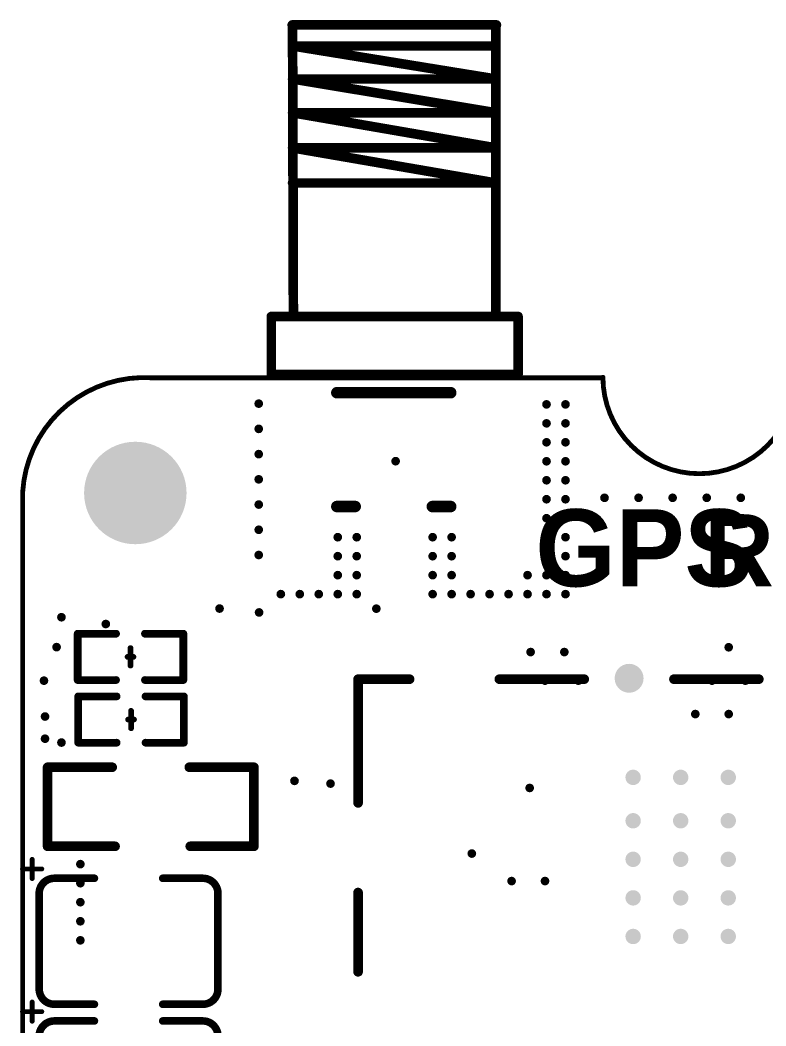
# Model space of a CAD drawing. Header units: millimetres. Extents: x -53 to 39, y 0 to 126.
# Drawn here: x -0.37 to 19.28, y 99.62 to 126.12 of the extents above; entities that cross this region are included whole.
import ezdxf

# ---------------------------------------------------------------- set-up
doc = ezdxf.new("R2010")
doc.units = ezdxf.units.MM
for name, color, linetype in [('KeepOutLayer', 6, 'Continuous'), ('MultiLayer', 9, 'Continuous'), ('PadHoleLayer', 156, 'Continuous'), ('TopOverlay', 2, 'Continuous'), ('ViaHoleLayer', 16, 'Continuous')]:
    doc.layers.add(name, color=color, linetype=linetype)
doc.styles.add('阿里巴巴普惠体 Heavy', font='', dxfattribs={"height": 0.2})
doc.styles.get('阿里巴巴普惠体 Heavy').set_extended_font_data('阿里巴巴普惠体 Heavy', bold=True)

# ---------------------------------------------------------------- blocks, each defined once
blk = doc.blocks.new('IPEX1_14')
at = {"layer": 'TopOverlay', "const_width": 0.305}
for points in [[(-1.5, 2.262), (1.5, 2.262)], [(-1.5, 2.262), (0, 2.262)], [(0, 2.262), (1.5, 2.262)], [(-1.5, -0.737), (-1.016, -0.737)], [(1.016, -0.737), (1.5, -0.737)]]:
    blk.add_lwpolyline(points, dxfattribs=at)
at = {"layer": 'TopOverlay', "const_width": 0.152}
for points in [[(-1.576, 2.262, 1), (-1.424, 2.262, 1)], [(-1.576, 2.262, 1), (-1.424, 2.262, 1)], [(-0.076, 2.262, 1), (0.076, 2.262, 1)], [(-0.076, 2.262, 1), (0.076, 2.262, 1)], [(1.424, 2.262, 1), (1.576, 2.262, 1)], [(1.424, 2.262, 1), (1.576, 2.262, 1)], [(-1.576, -0.737, 1), (-1.424, -0.737, 1)], [(-1.092, -0.737, 1), (-0.94, -0.737, 1)], [(0.94, -0.737, 1), (1.092, -0.737, 1)], [(1.424, -0.737, 1), (1.576, -0.737, 1)]]:
    blk.add_lwpolyline(points, format="xyb", close=True, dxfattribs=at)
blk = doc.blocks.new('L1806_54')
at = {"layer": 'TopOverlay', "const_width": 0.254}
for points in [[(-1.067, 1.054), (-2.743, 1.054)], [(-2.743, 1.054), (-2.743, -1.029)], [(2.692, 1.054), (0.914, 1.054)], [(2.692, 1.054), (2.692, -1.029)], [(-1.041, -1.029), (-2.743, -1.029)], [(2.692, -1.029), (0.991, -1.029)]]:
    blk.add_lwpolyline(points, dxfattribs=at)
at = {"layer": 'TopOverlay', "const_width": 0.127}
for points in [[(-2.807, 1.054, 1), (-2.68, 1.054, 1)], [(-2.807, 1.054, 1), (-2.68, 1.054, 1)], [(-1.13, 1.054, 1), (-1.003, 1.054, 1)], [(0.851, 1.054, 1), (0.978, 1.054, 1)], [(2.629, 1.054, 1), (2.756, 1.054, 1)], [(2.629, 1.054, 1), (2.756, 1.054, 1)], [(-2.807, -1.029, 1), (-2.68, -1.029, 1)], [(-2.807, -1.029, 1), (-2.68, -1.029, 1)], [(-1.105, -1.029, 1), (-0.978, -1.029, 1)], [(0.927, -1.029, 1), (1.054, -1.029, 1)], [(2.629, -1.029, 1), (2.756, -1.029, 1)], [(2.629, -1.029, 1), (2.756, -1.029, 1)]]:
    blk.add_lwpolyline(points, format="xyb", close=True, dxfattribs=at)
blk = doc.blocks.new('C0603_56')
at = {"layer": 'TopOverlay'}
for points, const_width in [([(-0.381, 0.61), (-1.392, 0.61)], 0.203), ([(-1.392, 0.61), (-1.392, -0.61)], 0.203), ([(1.392, 0.61), (0.381, 0.61)], 0.203), ([(1.392, 0.61), (1.392, -0.61)], 0.203), ([(0, 0.229), (0, -0.229)], 0.152), ([(0, 0), (-0.076, 0)], 0.152), ([(0.076, 0), (0, 0)], 0.152), ([(-0.381, -0.61), (-1.392, -0.61)], 0.203), ([(1.392, -0.61), (0.381, -0.61)], 0.203)]:
    blk.add_lwpolyline(points, dxfattribs=dict(at, const_width=const_width))
for points, const_width in [([(-1.443, 0.61, 1), (-1.342, 0.61, 1)], 0.102), ([(-1.443, 0.61, 1), (-1.342, 0.61, 1)], 0.102), ([(-0.432, 0.61, 1), (-0.33, 0.61, 1)], 0.102), ([(0.33, 0.61, 1), (0.432, 0.61, 1)], 0.102), ([(1.342, 0.61, 1), (1.443, 0.61, 1)], 0.102), ([(1.342, 0.61, 1), (1.443, 0.61, 1)], 0.102), ([(-0.038, 0.229, 1), (0.038, 0.229, 1)], 0.0762), ([(-0.114, 0, 1), (-0.038, 0, 1)], 0.0762), ([(-0.038, 0, 1), (0.038, 0, 1)], 0.0762), ([(-0.038, 0, 1), (0.038, 0, 1)], 0.0762), ([(0.038, 0, 1), (0.114, 0, 1)], 0.0762), ([(-0.038, -0.229, 1), (0.038, -0.229, 1)], 0.0762), ([(-1.443, -0.61, 1), (-1.342, -0.61, 1)], 0.102), ([(-1.443, -0.61, 1), (-1.342, -0.61, 1)], 0.102), ([(-0.432, -0.61, 1), (-0.33, -0.61, 1)], 0.102), ([(0.33, -0.61, 1), (0.432, -0.61, 1)], 0.102), ([(1.342, -0.61, 1), (1.443, -0.61, 1)], 0.102), ([(1.342, -0.61, 1), (1.443, -0.61, 1)], 0.102)]:
    blk.add_lwpolyline(points, format="xyb", close=True, dxfattribs=dict(at, const_width=const_width))
blk = doc.blocks.new('C0603_57')
at = {"layer": 'TopOverlay'}
for points, const_width in [([(-0.381, 0.61), (-1.392, 0.61)], 0.203), ([(-1.392, 0.61), (-1.392, -0.61)], 0.203), ([(1.392, 0.61), (0.381, 0.61)], 0.203), ([(1.392, 0.61), (1.392, -0.61)], 0.203), ([(0, 0.229), (0, -0.229)], 0.152), ([(0, 0), (-0.076, 0)], 0.152), ([(0.076, 0), (0, 0)], 0.152), ([(-0.381, -0.61), (-1.392, -0.61)], 0.203), ([(1.392, -0.61), (0.381, -0.61)], 0.203)]:
    blk.add_lwpolyline(points, dxfattribs=dict(at, const_width=const_width))
for points, const_width in [([(-1.443, 0.61, 1), (-1.342, 0.61, 1)], 0.102), ([(-1.443, 0.61, 1), (-1.342, 0.61, 1)], 0.102), ([(-0.432, 0.61, 1), (-0.33, 0.61, 1)], 0.102), ([(0.33, 0.61, 1), (0.432, 0.61, 1)], 0.102), ([(1.342, 0.61, 1), (1.443, 0.61, 1)], 0.102), ([(1.342, 0.61, 1), (1.443, 0.61, 1)], 0.102), ([(-0.038, 0.229, 1), (0.038, 0.229, 1)], 0.0762), ([(-0.114, 0, 1), (-0.038, 0, 1)], 0.0762), ([(-0.038, 0, 1), (0.038, 0, 1)], 0.0762), ([(-0.038, 0, 1), (0.038, 0, 1)], 0.0762), ([(0.038, 0, 1), (0.114, 0, 1)], 0.0762), ([(-0.038, -0.229, 1), (0.038, -0.229, 1)], 0.0762), ([(-1.443, -0.61, 1), (-1.342, -0.61, 1)], 0.102), ([(-1.443, -0.61, 1), (-1.342, -0.61, 1)], 0.102), ([(-0.432, -0.61, 1), (-0.33, -0.61, 1)], 0.102), ([(0.33, -0.61, 1), (0.432, -0.61, 1)], 0.102), ([(1.342, -0.61, 1), (1.443, -0.61, 1)], 0.102), ([(1.342, -0.61, 1), (1.443, -0.61, 1)], 0.102)]:
    blk.add_lwpolyline(points, format="xyb", close=True, dxfattribs=dict(at, const_width=const_width))
blk = doc.blocks.new('SMA_SMD_BWSMA_KE_P001_75')
at = {"layer": 'TopOverlay', "const_width": 0.254}
for points in [[(2.694, 3.25), (2.694, -3.175)], [(2.694, 3.25), (4.218, 3.25)], [(4.218, 3.25), (4.218, -3.25)], [(11.345, 2.689), (4.218, 2.669)], [(7.735, 2.689), (7.735, -2.667)], [(8.66, 2.689), (7.735, -2.667)], [(8.66, 2.689), (8.66, -2.667)], [(9.586, 2.689), (8.66, -2.667)], [(9.586, 2.689), (9.586, -2.667)], [(10.475, 2.689), (9.586, -2.667)], [(10.475, 2.689), (10.475, -2.667)], [(11.345, 2.689), (10.475, -2.667)], [(11.345, 2.689), (11.345, -2.667)], [(11.345, 2.689), (11.889, 2.689)], [(11.9, 2.7), (11.889, 2.689)], [(11.9, 2.7), (11.9, -2.68)], [(4.218, -2.667), (11.345, -2.667)], [(11.345, -2.667), (11.9, -2.667)], [(2.694, -3.25), (4.218, -3.25)]]:
    blk.add_lwpolyline(points, dxfattribs=at)
at = {"layer": 'TopOverlay', "const_width": 0.127}
for points in [[(2.631, 3.25, 1), (2.758, 3.25, 1)], [(2.631, 3.25, 1), (2.758, 3.25, 1)], [(4.155, 3.25, 1), (4.282, 3.25, 1)], [(4.155, 3.25, 1), (4.282, 3.25, 1)], [(4.155, 2.669, 1), (4.282, 2.669, 1)], [(7.672, 2.689, 1), (7.799, 2.689, 1)], [(8.597, 2.689, 1), (8.724, 2.689, 1)], [(8.597, 2.689, 1), (8.724, 2.689, 1)], [(9.522, 2.689, 1), (9.649, 2.689, 1)], [(9.522, 2.689, 1), (9.649, 2.689, 1)], [(10.411, 2.689, 1), (10.538, 2.689, 1)], [(10.411, 2.689, 1), (10.538, 2.689, 1)], [(11.282, 2.689, 1), (11.409, 2.689, 1)], [(11.282, 2.689, 1), (11.409, 2.689, 1)], [(11.282, 2.689, 1), (11.409, 2.689, 1)], [(11.282, 2.689, 1), (11.409, 2.689, 1)], [(11.826, 2.689, 1), (11.953, 2.689, 1)], [(11.826, 2.689, 1), (11.953, 2.689, 1)], [(11.836, 2.7, 1), (11.963, 2.7, 1)], [(11.836, 2.7, 1), (11.963, 2.7, 1)], [(4.155, -2.667, 1), (4.282, -2.667, 1)], [(7.672, -2.667, 1), (7.799, -2.667, 1)], [(7.672, -2.667, 1), (7.799, -2.667, 1)], [(8.597, -2.667, 1), (8.724, -2.667, 1)], [(8.597, -2.667, 1), (8.724, -2.667, 1)], [(9.522, -2.667, 1), (9.649, -2.667, 1)], [(9.522, -2.667, 1), (9.649, -2.667, 1)], [(10.411, -2.667, 1), (10.538, -2.667, 1)], [(10.411, -2.667, 1), (10.538, -2.667, 1)], [(11.282, -2.667, 1), (11.409, -2.667, 1)], [(11.282, -2.667, 1), (11.409, -2.667, 1)], [(11.282, -2.667, 1), (11.409, -2.667, 1)], [(11.836, -2.667, 1), (11.963, -2.667, 1)], [(11.836, -2.68, 1), (11.963, -2.68, 1)], [(2.631, -3.175, 1), (2.758, -3.175, 1)], [(2.631, -3.25, 1), (2.758, -3.25, 1)], [(4.155, -3.25, 1), (4.282, -3.25, 1)], [(4.155, -3.25, 1), (4.282, -3.25, 1)]]:
    blk.add_lwpolyline(points, format="xyb", close=True, dxfattribs=at)
blk = doc.blocks.new('C1210_112')
at = {"layer": 'TopOverlay'}
for points, const_width in [([(-2.54, 1.651), (-2.54, 2.159)], 0.127), ([(-2.794, 1.905), (-2.286, 1.905)], 0.127), ([(-1.955, 1.66), (-0.9, 1.66)], 0.2), ([(0.9, 1.66), (1.955, 1.66)], 0.2), ([(-2.355, -1.26), (-2.355, 1.26)], 0.2), ([(2.355, -1.26), (2.355, 1.26)], 0.2), ([(-1.955, -1.66), (-0.9, -1.66)], 0.2), ([(0.9, -1.66), (1.955, -1.66)], 0.2)]:
    blk.add_lwpolyline(points, dxfattribs=dict(at, const_width=const_width))
for points, const_width in [([(-2.572, 2.159, 1), (-2.508, 2.159, 1)], 0.0635), ([(-2.826, 1.905, 1), (-2.762, 1.905, 1)], 0.0635), ([(-2.318, 1.905, 1), (-2.254, 1.905, 1)], 0.0635), ([(-2.572, 1.651, 1), (-2.508, 1.651, 1)], 0.0635), ([(-2.005, 1.66, 1), (-1.905, 1.66, 1)], 0.1), ([(-2.005, 1.66, 1), (-1.905, 1.66, 1)], 0.1), ([(-0.95, 1.66, 1), (-0.85, 1.66, 1)], 0.1), ([(0.85, 1.66, 1), (0.95, 1.66, 1)], 0.1), ([(1.905, 1.66, 1), (2.005, 1.66, 1)], 0.1), ([(1.905, 1.66, 1), (2.005, 1.66, 1)], 0.1), ([(-2.405, 1.26, 1), (-2.305, 1.26, 1)], 0.1), ([(-2.405, 1.26, 1), (-2.305, 1.26, 1)], 0.1), ([(2.305, 1.26, 1), (2.405, 1.26, 1)], 0.1), ([(2.305, 1.26, 1), (2.405, 1.26, 1)], 0.1), ([(-2.405, -1.26, 1), (-2.305, -1.26, 1)], 0.1), ([(-2.405, -1.26, 1), (-2.305, -1.26, 1)], 0.1), ([(2.305, -1.26, 1), (2.405, -1.26, 1)], 0.1), ([(2.305, -1.26, 1), (2.405, -1.26, 1)], 0.1), ([(-2.005, -1.66, 1), (-1.905, -1.66, 1)], 0.1), ([(-2.005, -1.66, 1), (-1.905, -1.66, 1)], 0.1), ([(-0.95, -1.66, 1), (-0.85, -1.66, 1)], 0.1), ([(0.85, -1.66, 1), (0.95, -1.66, 1)], 0.1), ([(1.905, -1.66, 1), (2.005, -1.66, 1)], 0.1), ([(1.905, -1.66, 1), (2.005, -1.66, 1)], 0.1)]:
    blk.add_lwpolyline(points, format="xyb", close=True, dxfattribs=dict(at, const_width=const_width))
at = {"layer": 'TopOverlay', "const_width": 0.2}
for points in [[(-2.355, 1.26, -0.414214), (-1.955, 1.66)], [(1.955, 1.66, -0.414214), (2.355, 1.26)], [(-1.955, -1.66, -0.414214), (-2.355, -1.26)], [(2.355, -1.26, -0.414214), (1.955, -1.66)]]:
    blk.add_lwpolyline(points, format="xyb", dxfattribs=at)
blk = doc.blocks.new('C1210_114')
at = {"layer": 'TopOverlay'}
for points, const_width in [([(-2.54, 1.651), (-2.54, 2.159)], 0.127), ([(-2.794, 1.905), (-2.286, 1.905)], 0.127), ([(-1.955, 1.66), (-0.9, 1.66)], 0.2), ([(0.9, 1.66), (1.955, 1.66)], 0.2), ([(-2.355, -1.26), (-2.355, 1.26)], 0.2), ([(2.355, -1.26), (2.355, 1.26)], 0.2), ([(-1.955, -1.66), (-0.9, -1.66)], 0.2), ([(0.9, -1.66), (1.955, -1.66)], 0.2)]:
    blk.add_lwpolyline(points, dxfattribs=dict(at, const_width=const_width))
for points, const_width in [([(-2.572, 2.159, 1), (-2.508, 2.159, 1)], 0.0635), ([(-2.826, 1.905, 1), (-2.762, 1.905, 1)], 0.0635), ([(-2.318, 1.905, 1), (-2.254, 1.905, 1)], 0.0635), ([(-2.572, 1.651, 1), (-2.508, 1.651, 1)], 0.0635), ([(-2.005, 1.66, 1), (-1.905, 1.66, 1)], 0.1), ([(-2.005, 1.66, 1), (-1.905, 1.66, 1)], 0.1), ([(-0.95, 1.66, 1), (-0.85, 1.66, 1)], 0.1), ([(0.85, 1.66, 1), (0.95, 1.66, 1)], 0.1), ([(1.905, 1.66, 1), (2.005, 1.66, 1)], 0.1), ([(1.905, 1.66, 1), (2.005, 1.66, 1)], 0.1), ([(-2.405, 1.26, 1), (-2.305, 1.26, 1)], 0.1), ([(-2.405, 1.26, 1), (-2.305, 1.26, 1)], 0.1), ([(2.305, 1.26, 1), (2.405, 1.26, 1)], 0.1), ([(2.305, 1.26, 1), (2.405, 1.26, 1)], 0.1), ([(-2.405, -1.26, 1), (-2.305, -1.26, 1)], 0.1), ([(-2.405, -1.26, 1), (-2.305, -1.26, 1)], 0.1), ([(2.305, -1.26, 1), (2.405, -1.26, 1)], 0.1), ([(2.305, -1.26, 1), (2.405, -1.26, 1)], 0.1), ([(-2.005, -1.66, 1), (-1.905, -1.66, 1)], 0.1), ([(-2.005, -1.66, 1), (-1.905, -1.66, 1)], 0.1), ([(-0.95, -1.66, 1), (-0.85, -1.66, 1)], 0.1), ([(0.85, -1.66, 1), (0.95, -1.66, 1)], 0.1), ([(1.905, -1.66, 1), (2.005, -1.66, 1)], 0.1), ([(1.905, -1.66, 1), (2.005, -1.66, 1)], 0.1)]:
    blk.add_lwpolyline(points, format="xyb", close=True, dxfattribs=dict(at, const_width=const_width))
at = {"layer": 'TopOverlay', "const_width": 0.2}
for points in [[(-2.355, 1.26, -0.414214), (-1.955, 1.66)], [(1.955, 1.66, -0.414214), (2.355, 1.26)], [(-1.955, -1.66, -0.414214), (-2.355, -1.26)], [(2.355, -1.26, -0.414214), (1.955, -1.66)]]:
    blk.add_lwpolyline(points, format="xyb", dxfattribs=at)
blk = doc.blocks.new('WIRELM_SMD_G_NICERF_SA868_2_124')
at = {"layer": 'PadHoleLayer'}
h = blk.add_hatch(color=156, dxfattribs=at)
edge = h.paths.add_edge_path()
edge.add_arc((17.965, 2.453), 0.381, 0, 360)
h = blk.add_hatch(color=156, dxfattribs=at)
edge = h.paths.add_edge_path()
edge.add_arc((17.965, 2.453), 0.3, 0, 360)
h = blk.add_hatch(color=156, dxfattribs=at)
edge = h.paths.add_edge_path()
edge.add_arc((17.965, 2.453), 0.3, 0, 360)
at = {"layer": 'TopOverlay', "const_width": 0.254}
for points in [[(10.232, 9.593), (12.319, 9.593)], [(14.682, 9.593), (17.942, 9.593)], [(17.942, 9.593), (17.942, 8.235)], [(17.942, 5.872), (17.942, 3.635)], [(17.942, 1.272), (17.942, -0.965)]]:
    blk.add_lwpolyline(points, dxfattribs=at)
at = {"layer": 'TopOverlay', "const_width": 0.127}
for points in [[(10.168, 9.593, 1), (10.295, 9.593, 1)], [(12.256, 9.593, 1), (12.383, 9.593, 1)], [(14.618, 9.593, 1), (14.745, 9.593, 1)], [(17.878, 9.593, 1), (18.005, 9.593, 1)], [(17.878, 9.593, 1), (18.005, 9.593, 1)], [(17.878, 8.235, 1), (18.005, 8.235, 1)], [(17.878, 5.872, 1), (18.005, 5.872, 1)], [(17.878, 3.635, 1), (18.005, 3.635, 1)], [(17.878, 1.272, 1), (18.005, 1.272, 1)], [(17.878, -0.965, 1), (18.005, -0.965, 1)]]:
    blk.add_lwpolyline(points, format="xyb", close=True, dxfattribs=at)
blk = doc.blocks.new('MOUNTINGHOLE_2_127')
at = {"layer": 'MultiLayer'}
h = blk.add_hatch(color=9, dxfattribs=at)
edge = h.paths.add_edge_path()
edge.add_arc((0, 0), 1.35, 0, 360)
at = {"layer": 'PadHoleLayer'}
h = blk.add_hatch(color=156, dxfattribs=at)
edge = h.paths.add_edge_path()
edge.add_arc((0, 0), 1.35, 0, 360)

msp = doc.modelspace()

# ---------------------------------------------------------------- hatches: boundary and pattern name
at = {"layer": 'ViaHoleLayer'}
h = msp.add_hatch(color=16, dxfattribs=at)
edge = h.paths.add_edge_path()
edge.add_arc((5.918, 116.019), 0.115, 0, 360)
h = msp.add_hatch(color=16, dxfattribs=at)
edge = h.paths.add_edge_path()
edge.add_arc((13.5, 116), 0.115, 0, 360)
h = msp.add_hatch(color=16, dxfattribs=at)
edge = h.paths.add_edge_path()
edge.add_arc((14, 116), 0.115, 0, 360)
h = msp.add_hatch(color=16, dxfattribs=at)
edge = h.paths.add_edge_path()
edge.add_arc((13.5, 115.5), 0.115, 0, 360)
h = msp.add_hatch(color=16, dxfattribs=at)
edge = h.paths.add_edge_path()
edge.add_arc((14, 115.5), 0.115, 0, 360)
h = msp.add_hatch(color=16, dxfattribs=at)
edge = h.paths.add_edge_path()
edge.add_arc((5.918, 115.354), 0.115, 0, 360)
h = msp.add_hatch(color=16, dxfattribs=at)
edge = h.paths.add_edge_path()
edge.add_arc((13.5, 115), 0.115, 0, 360)
h = msp.add_hatch(color=16, dxfattribs=at)
edge = h.paths.add_edge_path()
edge.add_arc((14, 115), 0.115, 0, 360)
h = msp.add_hatch(color=16, dxfattribs=at)
edge = h.paths.add_edge_path()
edge.add_arc((5.918, 114.689), 0.115, 0, 360)
h = msp.add_hatch(color=16, dxfattribs=at)
edge = h.paths.add_edge_path()
edge.add_arc((9.525, 114.503), 0.115, 0, 360)
h = msp.add_hatch(color=16, dxfattribs=at)
edge = h.paths.add_edge_path()
edge.add_arc((13.5, 114.5), 0.115, 0, 360)
h = msp.add_hatch(color=16, dxfattribs=at)
edge = h.paths.add_edge_path()
edge.add_arc((14, 114.5), 0.115, 0, 360)
h = msp.add_hatch(color=16, dxfattribs=at)
edge = h.paths.add_edge_path()
edge.add_arc((5.918, 114.025), 0.115, 0, 360)
h = msp.add_hatch(color=16, dxfattribs=at)
edge = h.paths.add_edge_path()
edge.add_arc((13.5, 114), 0.115, 0, 360)
h = msp.add_hatch(color=16, dxfattribs=at)
edge = h.paths.add_edge_path()
edge.add_arc((14, 114), 0.115, 0, 360)
h = msp.add_hatch(color=16, dxfattribs=at)
edge = h.paths.add_edge_path()
edge.add_arc((5.918, 113.36), 0.115, 0, 360)
h = msp.add_hatch(color=16, dxfattribs=at)
edge = h.paths.add_edge_path()
edge.add_arc((13.5, 113.5), 0.115, 0, 360)
h = msp.add_hatch(color=16, dxfattribs=at)
edge = h.paths.add_edge_path()
edge.add_arc((14, 113.5), 0.115, 0, 360)
h = msp.add_hatch(color=16, dxfattribs=at)
edge = h.paths.add_edge_path()
edge.add_arc((15.028, 113.538), 0.115, 0, 360)
h = msp.add_hatch(color=16, dxfattribs=at)
edge = h.paths.add_edge_path()
edge.add_arc((15.926, 113.538), 0.115, 0, 360)
h = msp.add_hatch(color=16, dxfattribs=at)
edge = h.paths.add_edge_path()
edge.add_arc((16.823, 113.538), 0.115, 0, 360)
h = msp.add_hatch(color=16, dxfattribs=at)
edge = h.paths.add_edge_path()
edge.add_arc((17.721, 113.538), 0.115, 0, 360)
h = msp.add_hatch(color=16, dxfattribs=at)
edge = h.paths.add_edge_path()
edge.add_arc((18.618, 113.538), 0.115, 0, 360)
h = msp.add_hatch(color=16, dxfattribs=at)
edge = h.paths.add_edge_path()
edge.add_arc((13.5, 113), 0.115, 0, 360)
h = msp.add_hatch(color=16, dxfattribs=at)
edge = h.paths.add_edge_path()
edge.add_arc((14, 113), 0.115, 0, 360)
h = msp.add_hatch(color=16, dxfattribs=at)
edge = h.paths.add_edge_path()
edge.add_arc((5.918, 112.696), 0.115, 0, 360)
h = msp.add_hatch(color=16, dxfattribs=at)
edge = h.paths.add_edge_path()
edge.add_arc((8, 112.5), 0.115, 0, 360)
h = msp.add_hatch(color=16, dxfattribs=at)
edge = h.paths.add_edge_path()
edge.add_arc((8.5, 112.5), 0.115, 0, 360)
h = msp.add_hatch(color=16, dxfattribs=at)
edge = h.paths.add_edge_path()
edge.add_arc((10.5, 112.5), 0.115, 0, 360)
h = msp.add_hatch(color=16, dxfattribs=at)
edge = h.paths.add_edge_path()
edge.add_arc((11, 112.5), 0.115, 0, 360)
h = msp.add_hatch(color=16, dxfattribs=at)
edge = h.paths.add_edge_path()
edge.add_arc((13.5, 112.5), 0.115, 0, 360)
h = msp.add_hatch(color=16, dxfattribs=at)
edge = h.paths.add_edge_path()
edge.add_arc((14, 112.5), 0.115, 0, 360)
h = msp.add_hatch(color=16, dxfattribs=at)
edge = h.paths.add_edge_path()
edge.add_arc((5.918, 112.031), 0.115, 0, 360)
h = msp.add_hatch(color=16, dxfattribs=at)
edge = h.paths.add_edge_path()
edge.add_arc((8, 112), 0.115, 0, 360)
h = msp.add_hatch(color=16, dxfattribs=at)
edge = h.paths.add_edge_path()
edge.add_arc((8.5, 112), 0.115, 0, 360)
h = msp.add_hatch(color=16, dxfattribs=at)
edge = h.paths.add_edge_path()
edge.add_arc((10.5, 112), 0.115, 0, 360)
h = msp.add_hatch(color=16, dxfattribs=at)
edge = h.paths.add_edge_path()
edge.add_arc((11, 112), 0.115, 0, 360)
h = msp.add_hatch(color=16, dxfattribs=at)
edge = h.paths.add_edge_path()
edge.add_arc((13.5, 112), 0.115, 0, 360)
h = msp.add_hatch(color=16, dxfattribs=at)
edge = h.paths.add_edge_path()
edge.add_arc((14, 112), 0.115, 0, 360)
h = msp.add_hatch(color=16, dxfattribs=at)
edge = h.paths.add_edge_path()
edge.add_arc((8, 111.5), 0.115, 0, 360)
h = msp.add_hatch(color=16, dxfattribs=at)
edge = h.paths.add_edge_path()
edge.add_arc((8.5, 111.5), 0.115, 0, 360)
h = msp.add_hatch(color=16, dxfattribs=at)
edge = h.paths.add_edge_path()
edge.add_arc((10.5, 111.5), 0.115, 0, 360)
h = msp.add_hatch(color=16, dxfattribs=at)
edge = h.paths.add_edge_path()
edge.add_arc((11, 111.5), 0.115, 0, 360)
h = msp.add_hatch(color=16, dxfattribs=at)
edge = h.paths.add_edge_path()
edge.add_arc((13, 111.5), 0.115, 0, 360)
h = msp.add_hatch(color=16, dxfattribs=at)
edge = h.paths.add_edge_path()
edge.add_arc((13.5, 111.5), 0.115, 0, 360)
h = msp.add_hatch(color=16, dxfattribs=at)
edge = h.paths.add_edge_path()
edge.add_arc((14, 111.5), 0.115, 0, 360)
h = msp.add_hatch(color=16, dxfattribs=at)
edge = h.paths.add_edge_path()
edge.add_arc((6.5, 111), 0.115, 0, 360)
h = msp.add_hatch(color=16, dxfattribs=at)
edge = h.paths.add_edge_path()
edge.add_arc((7, 111), 0.115, 0, 360)
h = msp.add_hatch(color=16, dxfattribs=at)
edge = h.paths.add_edge_path()
edge.add_arc((7.5, 111), 0.115, 0, 360)
h = msp.add_hatch(color=16, dxfattribs=at)
edge = h.paths.add_edge_path()
edge.add_arc((8, 111), 0.115, 0, 360)
h = msp.add_hatch(color=16, dxfattribs=at)
edge = h.paths.add_edge_path()
edge.add_arc((8.5, 111), 0.115, 0, 360)
h = msp.add_hatch(color=16, dxfattribs=at)
edge = h.paths.add_edge_path()
edge.add_arc((10.5, 111), 0.115, 0, 360)
h = msp.add_hatch(color=16, dxfattribs=at)
edge = h.paths.add_edge_path()
edge.add_arc((11, 111), 0.115, 0, 360)
h = msp.add_hatch(color=16, dxfattribs=at)
edge = h.paths.add_edge_path()
edge.add_arc((11.5, 111), 0.115, 0, 360)
h = msp.add_hatch(color=16, dxfattribs=at)
edge = h.paths.add_edge_path()
edge.add_arc((12, 111), 0.115, 0, 360)
h = msp.add_hatch(color=16, dxfattribs=at)
edge = h.paths.add_edge_path()
edge.add_arc((12.5, 111), 0.115, 0, 360)
h = msp.add_hatch(color=16, dxfattribs=at)
edge = h.paths.add_edge_path()
edge.add_arc((13, 111), 0.115, 0, 360)
h = msp.add_hatch(color=16, dxfattribs=at)
edge = h.paths.add_edge_path()
edge.add_arc((13.5, 111), 0.115, 0, 360)
h = msp.add_hatch(color=16, dxfattribs=at)
edge = h.paths.add_edge_path()
edge.add_arc((14, 111), 0.115, 0, 360)
h = msp.add_hatch(color=16, dxfattribs=at)
edge = h.paths.add_edge_path()
edge.add_arc((0.72, 110.391), 0.115, 0, 360)
h = msp.add_hatch(color=16, dxfattribs=at)
edge = h.paths.add_edge_path()
edge.add_arc((4.886, 110.62), 0.115, 0, 360)
h = msp.add_hatch(color=16, dxfattribs=at)
edge = h.paths.add_edge_path()
edge.add_arc((5.927, 110.518), 0.115, 0, 360)
h = msp.add_hatch(color=16, dxfattribs=at)
edge = h.paths.add_edge_path()
edge.add_arc((9.017, 110.617), 0.115, 0, 360)
h = msp.add_hatch(color=16, dxfattribs=at)
edge = h.paths.add_edge_path()
edge.add_arc((1.889, 110.213), 0.115, 0, 360)
h = msp.add_hatch(color=16, dxfattribs=at)
edge = h.paths.add_edge_path()
edge.add_arc((0.593, 109.604), 0.115, 0, 360)
h = msp.add_hatch(color=16, dxfattribs=at)
edge = h.paths.add_edge_path()
edge.add_arc((18.3, 109.6), 0.115, 0, 360)
h = msp.add_hatch(color=16, dxfattribs=at)
edge = h.paths.add_edge_path()
edge.add_arc((13.081, 109.474), 0.115, 0, 360)
h = msp.add_hatch(color=16, dxfattribs=at)
edge = h.paths.add_edge_path()
edge.add_arc((13.97, 109.474), 0.115, 0, 360)
h = msp.add_hatch(color=16, dxfattribs=at)
edge = h.paths.add_edge_path()
edge.add_arc((0.26, 108.72), 0.115, 0, 360)
h = msp.add_hatch(color=16, dxfattribs=at)
edge = h.paths.add_edge_path()
edge.add_arc((13.46, 108.72), 0.115, 0, 360)
h = msp.add_hatch(color=16, dxfattribs=at)
edge = h.paths.add_edge_path()
edge.add_arc((14.34, 108.72), 0.115, 0, 360)
h = msp.add_hatch(color=16, dxfattribs=at)
edge = h.paths.add_edge_path()
edge.add_arc((17.86, 108.72), 0.115, 0, 360)
h = msp.add_hatch(color=16, dxfattribs=at)
edge = h.paths.add_edge_path()
edge.add_arc((18.74, 108.72), 0.115, 0, 360)
h = msp.add_hatch(color=16, dxfattribs=at)
edge = h.paths.add_edge_path()
edge.add_arc((0.288, 107.775), 0.115, 0, 360)
h = msp.add_hatch(color=16, dxfattribs=at)
edge = h.paths.add_edge_path()
edge.add_arc((17.42, 107.84), 0.115, 0, 360)
h = msp.add_hatch(color=16, dxfattribs=at)
edge = h.paths.add_edge_path()
edge.add_arc((18.3, 107.84), 0.115, 0, 360)
h = msp.add_hatch(color=16, dxfattribs=at)
edge = h.paths.add_edge_path()
edge.add_arc((0.288, 107.191), 0.115, 0, 360)
h = msp.add_hatch(color=16, dxfattribs=at)
edge = h.paths.add_edge_path()
edge.add_arc((0.72, 107.089), 0.115, 0, 360)
h = msp.add_hatch(color=16, dxfattribs=at)
edge = h.paths.add_edge_path()
edge.add_arc((15.782, 106.172), 0.203, 0, 360)
h = msp.add_hatch(color=16, dxfattribs=at)
edge = h.paths.add_edge_path()
edge.add_arc((17.035, 106.172), 0.203, 0, 360)
h = msp.add_hatch(color=16, dxfattribs=at)
edge = h.paths.add_edge_path()
edge.add_arc((18.288, 106.172), 0.203, 0, 360)
h = msp.add_hatch(color=16, dxfattribs=at)
edge = h.paths.add_edge_path()
edge.add_arc((6.86, 106.08), 0.115, 0, 360)
h = msp.add_hatch(color=16, dxfattribs=at)
edge = h.paths.add_edge_path()
edge.add_arc((7.809, 106.008), 0.115, 0, 360)
h = msp.add_hatch(color=16, dxfattribs=at)
edge = h.paths.add_edge_path()
edge.add_arc((13.056, 105.893), 0.115, 0, 360)
h = msp.add_hatch(color=16, dxfattribs=at)
edge = h.paths.add_edge_path()
edge.add_arc((15.782, 105.029), 0.203, 0, 360)
h = msp.add_hatch(color=16, dxfattribs=at)
edge = h.paths.add_edge_path()
edge.add_arc((17.035, 105.029), 0.203, 0, 360)
h = msp.add_hatch(color=16, dxfattribs=at)
edge = h.paths.add_edge_path()
edge.add_arc((18.288, 105.029), 0.203, 0, 360)
h = msp.add_hatch(color=16, dxfattribs=at)
edge = h.paths.add_edge_path()
edge.add_arc((11.532, 104.165), 0.115, 0, 360)
h = msp.add_hatch(color=16, dxfattribs=at)
edge = h.paths.add_edge_path()
edge.add_arc((15.782, 104.013), 0.203, 0, 360)
h = msp.add_hatch(color=16, dxfattribs=at)
edge = h.paths.add_edge_path()
edge.add_arc((17.035, 104.013), 0.203, 0, 360)
h = msp.add_hatch(color=16, dxfattribs=at)
edge = h.paths.add_edge_path()
edge.add_arc((18.288, 104.013), 0.203, 0, 360)
h = msp.add_hatch(color=16, dxfattribs=at)
edge = h.paths.add_edge_path()
edge.add_arc((1.219, 103.886), 0.115, 0, 360)
h = msp.add_hatch(color=16, dxfattribs=at)
edge = h.paths.add_edge_path()
edge.add_arc((1.219, 103.384), 0.115, 0, 360)
h = msp.add_hatch(color=16, dxfattribs=at)
edge = h.paths.add_edge_path()
edge.add_arc((12.58, 103.44), 0.115, 0, 360)
h = msp.add_hatch(color=16, dxfattribs=at)
edge = h.paths.add_edge_path()
edge.add_arc((13.46, 103.44), 0.115, 0, 360)
h = msp.add_hatch(color=16, dxfattribs=at)
edge = h.paths.add_edge_path()
edge.add_arc((15.782, 102.997), 0.203, 0, 360)
h = msp.add_hatch(color=16, dxfattribs=at)
edge = h.paths.add_edge_path()
edge.add_arc((17.035, 102.997), 0.203, 0, 360)
h = msp.add_hatch(color=16, dxfattribs=at)
edge = h.paths.add_edge_path()
edge.add_arc((18.288, 102.997), 0.203, 0, 360)
h = msp.add_hatch(color=16, dxfattribs=at)
edge = h.paths.add_edge_path()
edge.add_arc((1.219, 102.883), 0.115, 0, 360)
h = msp.add_hatch(color=16, dxfattribs=at)
edge = h.paths.add_edge_path()
edge.add_arc((1.219, 102.381), 0.115, 0, 360)
h = msp.add_hatch(color=16, dxfattribs=at)
edge = h.paths.add_edge_path()
edge.add_arc((15.782, 101.981), 0.203, 0, 360)
h = msp.add_hatch(color=16, dxfattribs=at)
edge = h.paths.add_edge_path()
edge.add_arc((17.035, 101.981), 0.203, 0, 360)
h = msp.add_hatch(color=16, dxfattribs=at)
edge = h.paths.add_edge_path()
edge.add_arc((18.288, 101.981), 0.203, 0, 360)
h = msp.add_hatch(color=16, dxfattribs=at)
edge = h.paths.add_edge_path()
edge.add_arc((1.219, 101.879), 0.115, 0, 360)

# ---------------------------------------------------------------- linework, layer by layer
at = {"layer": 'KeepOutLayer', "const_width": 0.127}
for points in [[(-0.3, 113.7, -0.414214), (3.1, 116.7)], [(20.066, 116.713, -1), (14.986, 116.713)]]:
    msp.add_lwpolyline(points, format="xyb", dxfattribs=at)
for points in [[(3.1, 116.7), (14.986, 116.7)], [(-0.3, 3.2), (-0.3, 113.7)]]:
    msp.add_lwpolyline(points, dxfattribs=at)
at = {"layer": 'KeepOutLayer', "const_width": 0.0635}
for points in [[(3.068, 116.7, 1), (3.132, 116.7, 1)], [(3.068, 116.7, 1), (3.132, 116.7, 1)], [(14.954, 116.713, 1), (15.018, 116.713, 1)], [(14.954, 116.7, 1), (15.018, 116.7, 1)], [(-0.332, 113.7, 1), (-0.268, 113.7, 1)], [(-0.332, 113.7, 1), (-0.268, 113.7, 1)]]:
    msp.add_lwpolyline(points, format="xyb", close=True, dxfattribs=at)

# ---------------------------------------------------------------- block references
for name, p, rotation in [('SMA_SMD_BWSMA_KE_P001_75', (9.5, 114.097), 90), ('MOUNTINGHOLE_2_127', (2.667, 113.665), 180), ('C0603_57', (2.54, 109.347), 180), ('WIRELM_SMD_G_NICERF_SA868_2_124', (18.129, 90.818), 90), ('C0603_56', (2.555, 107.696), 180), ('L1806_54', (3.048, 105.41), 180)]:
    msp.add_blockref(name, p, dxfattribs=dict(rotation=rotation))
for name, p in [('IPEX1_14', (9.476, 114.045)), ('C1210_114', (2.489, 101.854)), ('C1210_112', (2.489, 98.095))]:
    msp.add_blockref(name, p)

# ---------------------------------------------------------------- texts
at = {"layer": 'TopOverlay', "style": '阿里巴巴普惠体 Heavy'}
for s, height, p in [('GPS', 2.032, (13.208, 111.203)), ('Radio', 1.905, (17.653, 111.202))]:
    msp.add_text(s, height=height, rotation=360, dxfattribs=at).set_placement(p)

doc.saveas('drawing.dxf')
